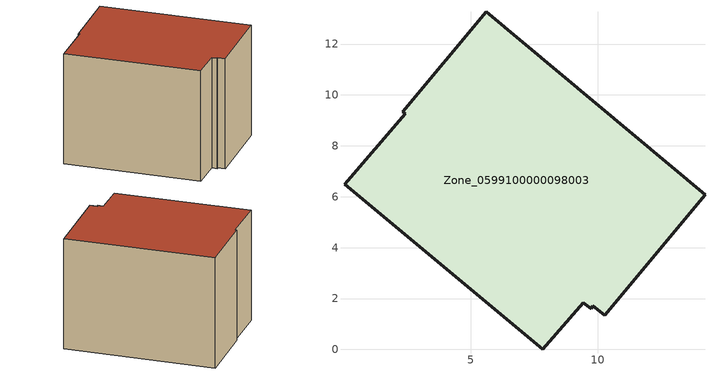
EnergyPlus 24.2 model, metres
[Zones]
Zone_0599100000098003
 floor ground (C_G): 0.05,6.49 2.43,9.27 2.34,9.34 5.62,13.28 14.21,6.08 10.26,1.34 9.8,1.72 9.73,1.6 9.43,1.83 7.84,0 z0
 wall outside (C_F): 14.21,6.08 5.62,13.28 2.34,9.34 2.43,9.27 0.05,6.49 7.84,0 9.43,1.83 9.73,1.6 9.8,1.72 10.26,1.34 14.21,6.08 z0:8.47
 roof outside (C_R): 2.34,9.34 2.43,9.27 0.05,6.49 7.84,0 9.43,1.83 9.73,1.6 9.8,1.72 10.26,1.34 14.21,6.08 5.62,13.28 z8.47
[BUILDING]
Pand.0599100000098003: North Axis=0; Terrain=City; Loads Convergence Tolerance Value=0.04; Temperature Convergence Tolerance Value=0.4; Solar Distribution=FullExterior; Maximum Number of Warmup Days=25; Minimum Number of Warmup Days=1
[Site:Location]
Rotterdam.The.Hague.AP_ZH_NLD Design_Conditions: Latitude=51.96; Longitude=4.45; Time Zone=1; Elevation=-4.5
[SITE:GROUNDTEMPERATURE:BUILDINGSURFACE]
18, 18, 18, 18, 18, 18, 18, 18, 18, 18, 18, 18
[MATERIAL] Thermal Absorptance=0.9; Solar Absorptance=0.7; Visible Absorptance=0.7
Name | Roughness | Thickness | Conductivity | Density | Specific Heat
G.TC.1946-1964 | MediumSmooth | 0.15 | 1 | 540 | 1210
F.TC.1946-1964 | Rough | 0.3 | 0.857143 | 1920 | 840
R.TC.1946-1964 | MediumRough | 0.2 | 0.235294 | 1500 | 1000
[CONSTRUCTION]
C_G: G.TC.1946-1964
C_F: F.TC.1946-1964
C_R: R.TC.1946-1964
[ZONE]
Zone_0599100000098003: Type=1; Multiplier=1; Ceiling Height=Autocalculate; Volume=Autocalculate; Floor Area=autocalculate; Part of Total Floor Area=Yes
[ZONEINFILTRATION:DESIGNFLOWRATE]
Infil_Zone_0599100000098003: Zone or ZoneList or Space or SpaceList=Zone_0599100000098003; Schedule=AlwaysOn; Design Flow Rate Calculation Method=Flow/Area; Flow Rate per Floor Area=0.003; Constant Term Coefficient=1; Temperature Term Coefficient=0; Velocity Term Coefficient=0; Velocity Squared Term Coefficient=0
[HVACTEMPLATE:ZONE:IDEALLOADSAIRSYSTEM]
Zone_0599100000098003: Maximum Heating Supply Air Temperature=50; Minimum Cooling Supply Air Temperature=13; Maximum Heating Supply Air Humidity Ratio=0.0156; Minimum Cooling Supply Air Humidity Ratio=0.0077; Heating Limit=NoLimit; Cooling Limit=NoLimit; Dehumidification Control Type=ConstantSensibleHeatRatio; Cooling Sensible Heat Ratio=0.7; Dehumidification Setpoint=60; Humidification Control Type=None; Humidification Setpoint=30; Outdoor Air Method=None; Outdoor Air Flow Rate per Person=0.00944; Outdoor Air Flow Rate per Zone Floor Area=0; Outdoor Air Flow Rate per Zone=0; Demand Controlled Ventilation Type=None; Outdoor Air Economizer Type=NoEconomizer; Heat Recovery Type=None; Sensible Heat Recovery Effectiveness=0.7; Latent Heat Recovery Effectiveness=0.65
[ZONECONTROL:THERMOSTAT]
ThermostatControl_Zone_0599100000098003: Zone or ZoneList=Zone_0599100000098003; Control Type Schedule=DualSetpointControlType; Control 1=Thermostat_Zone_0599100000098003; Temperature Difference Between Cutout And Setpoint=0
[THERMOSTATSETPOINT:DUALSETPOINT]
Thermostat_Zone_0599100000098003: Heating Setpoint Temperature Schedule=HeatingSetpoint_Zone_0599100000098003; Cooling Setpoint Temperature Schedule=CoolingSetpoint_Zone_0599100000098003
[SCHEDULE:COMPACT]
HeatingSetpoint_Zone_0599100000098003: Through: 12/31, For: AllDays, Until: 24:00, 21
CoolingSetpoint_Zone_0599100000098003: Through: 12/31, For: AllDays, Until: 24:00, 24
DualSetpointControlType: Through: 12/31, For: AllDays, Until: 24:00, 4
AlwaysOn: Through: 12/31, For: AllDays, Until: 24:00, 1
